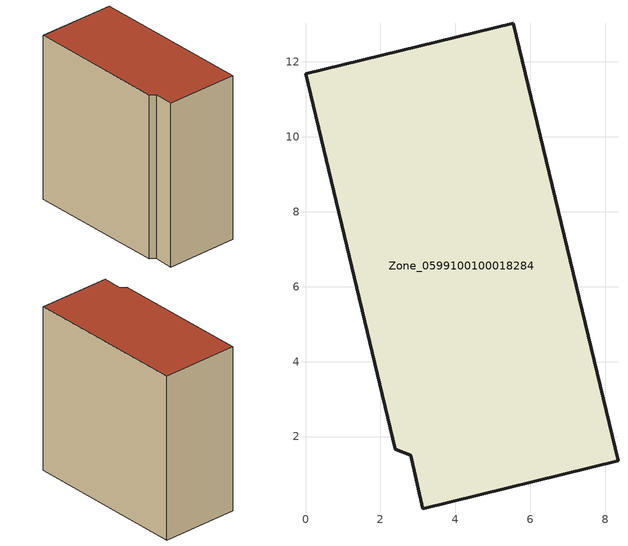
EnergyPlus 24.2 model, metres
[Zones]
Zone_0599100100018284
 floor ground (C_G): 3.13,0.08 2.81,1.5 2.4,1.67 0,11.67 5.54,13.02 8.34,1.35 z3.65
 wall outside (C_F): 8.34,1.35 5.54,13.02 0,11.67 2.4,1.67 2.81,1.5 3.13,0.08 8.34,1.35 z3.65:15.81
 roof outside (C_R): 2.81,1.5 3.13,0.08 8.34,1.35 5.54,13.02 0,11.67 2.4,1.67 z15.81
[BUILDING]
Pand.0599100100018284: North Axis=0; Terrain=City; Loads Convergence Tolerance Value=0.04; Temperature Convergence Tolerance Value=0.4; Solar Distribution=FullExterior; Maximum Number of Warmup Days=25; Minimum Number of Warmup Days=1
[Site:Location]
Rotterdam.The.Hague.AP_ZH_NLD Design_Conditions: Latitude=51.96; Longitude=4.45; Time Zone=1; Elevation=-4.5
[SITE:GROUNDTEMPERATURE:BUILDINGSURFACE]
18, 18, 18, 18, 18, 18, 18, 18, 18, 18, 18, 18
[MATERIAL] Thermal Absorptance=0.9; Solar Absorptance=0.7; Visible Absorptance=0.7
Name | Roughness | Thickness | Conductivity | Density | Specific Heat
G.TC.2015-2018 | MediumSmooth | 0.15 | 0.0428571 | 540 | 1210
F.TC.2015-2018 | Rough | 0.3 | 0.0666667 | 1920 | 840
R.TC.2015-2018 | MediumRough | 0.2 | 0.0333333 | 1500 | 1000
[CONSTRUCTION]
C_G: G.TC.2015-2018
C_F: F.TC.2015-2018
C_R: R.TC.2015-2018
[ZONE]
Zone_0599100100018284: Type=1; Multiplier=1; Ceiling Height=Autocalculate; Volume=Autocalculate; Floor Area=autocalculate; Part of Total Floor Area=Yes
[ZONEINFILTRATION:DESIGNFLOWRATE]
Infil_Zone_0599100100018284: Zone or ZoneList or Space or SpaceList=Zone_0599100100018284; Schedule=AlwaysOn; Design Flow Rate Calculation Method=Flow/Area; Flow Rate per Floor Area=0.0015; Constant Term Coefficient=1; Temperature Term Coefficient=0; Velocity Term Coefficient=0; Velocity Squared Term Coefficient=0
[HVACTEMPLATE:ZONE:IDEALLOADSAIRSYSTEM]
Zone_0599100100018284: Maximum Heating Supply Air Temperature=50; Minimum Cooling Supply Air Temperature=13; Maximum Heating Supply Air Humidity Ratio=0.0156; Minimum Cooling Supply Air Humidity Ratio=0.0077; Heating Limit=NoLimit; Cooling Limit=NoLimit; Dehumidification Control Type=ConstantSensibleHeatRatio; Cooling Sensible Heat Ratio=0.7; Dehumidification Setpoint=60; Humidification Control Type=None; Humidification Setpoint=30; Outdoor Air Method=None; Outdoor Air Flow Rate per Person=0.00944; Outdoor Air Flow Rate per Zone Floor Area=0; Outdoor Air Flow Rate per Zone=0; Demand Controlled Ventilation Type=None; Outdoor Air Economizer Type=NoEconomizer; Heat Recovery Type=None; Sensible Heat Recovery Effectiveness=0.7; Latent Heat Recovery Effectiveness=0.65
[ZONECONTROL:THERMOSTAT]
ThermostatControl_Zone_0599100100018284: Zone or ZoneList=Zone_0599100100018284; Control Type Schedule=DualSetpointControlType; Control 1=Thermostat_Zone_0599100100018284; Temperature Difference Between Cutout And Setpoint=0
[THERMOSTATSETPOINT:DUALSETPOINT]
Thermostat_Zone_0599100100018284: Heating Setpoint Temperature Schedule=HeatingSetpoint_Zone_0599100100018284; Cooling Setpoint Temperature Schedule=CoolingSetpoint_Zone_0599100100018284
[SCHEDULE:COMPACT]
HeatingSetpoint_Zone_0599100100018284: Through: 12/31, For: AllDays, Until: 24:00, 21
CoolingSetpoint_Zone_0599100100018284: Through: 12/31, For: AllDays, Until: 24:00, 24
DualSetpointControlType: Through: 12/31, For: AllDays, Until: 24:00, 4
AlwaysOn: Through: 12/31, For: AllDays, Until: 24:00, 1
